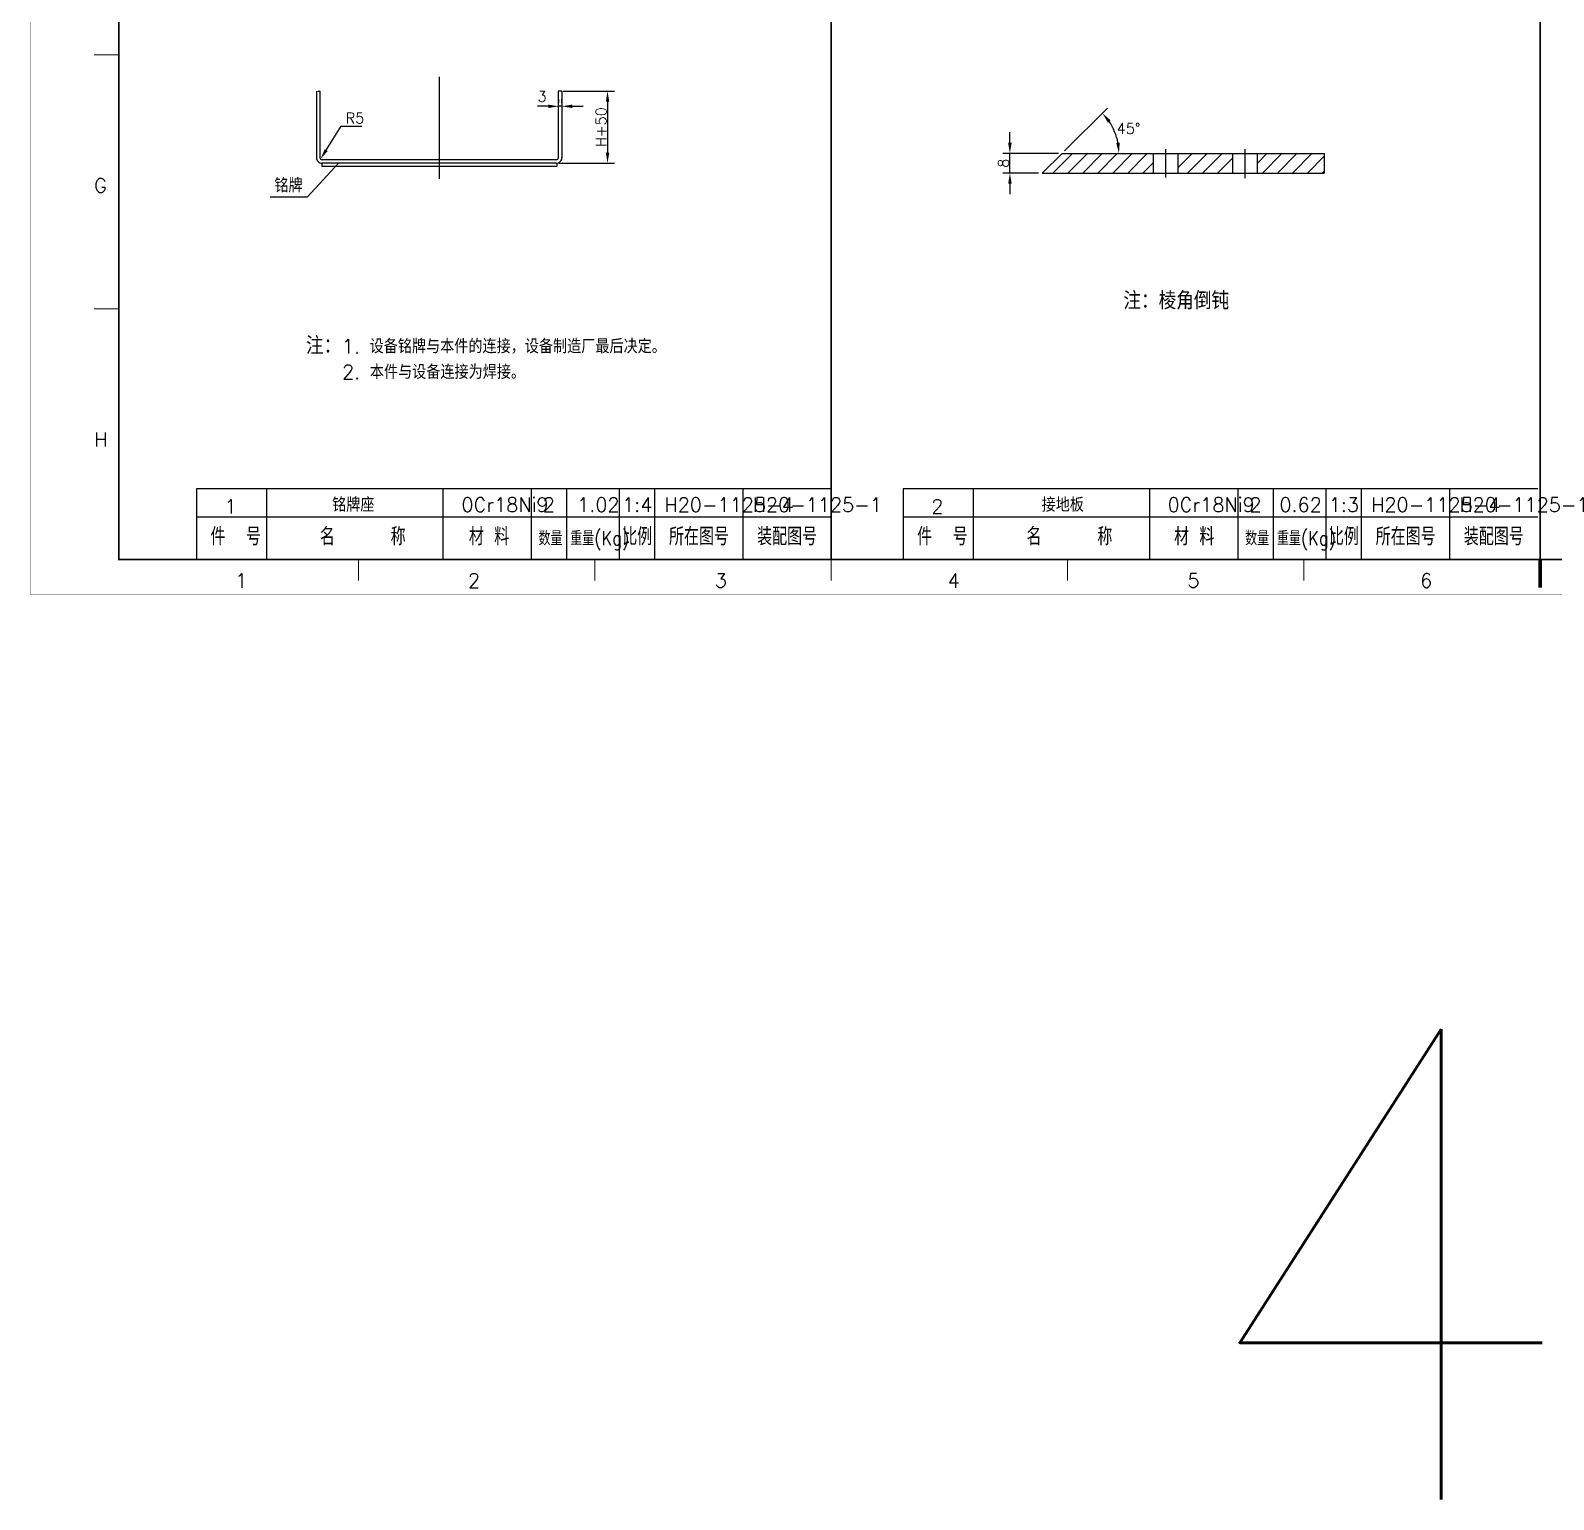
# Model space of a CAD drawing. Extents: x 49444 to 186655, y 41039 to 60167.
# Drawn here: x 108116 to 114594, y 44190 to 50437 of the extents above; entities that cross this region are included whole.
import ezdxf

# ---------------------------------------------------------------- set-up
doc = ezdxf.new("R2010")
doc.units = 0
doc.header["$LTSCALE"] = 60
doc.header["$MEASUREMENT"] = 0
doc.header["$PDMODE"] = 3
doc.header["$PDSIZE"] = 0.001
doc.layers.get('0').update_dxf_attribs({"linetype": 'CONTINUOUS'})
doc.layers.get('DEFPOINTS').update_dxf_attribs({"linetype": 'CONTINUOUS'})
doc.styles.get("Standard").update_dxf_attribs({"font": 'txt_l', "bigfont": 'hztxt_l'})
doc.dimstyles.get("Standard").update_dxf_attribs({"dimtxt": 0.18, "dimasz": 0.18, "dimexe": 0.18, "dimexo": 0.0625, "dimgap": 0.09, "dimtad": 0, "dimtih": 1, "dimtoh": 1, "dimdec": 4, "dimzin": 0, "dimdsep": 46, "dimtxsty": 'Standard', "dimcen": 0.09, "dimadec": 0, "dimazin": 0, "dimtfac": 1, "dimtdec": 4, "dimtofl": 0, "dimtmove": 0, "dimatfit": 3, "dimfxl": 0, "dimtolj": 1, "dimtzin": 0, "dimarcsym": 0})
doc.dimstyles.new('STANDARD$0', dxfattribs={"dimtxt": 3, "dimasz": 3, "dimexe": 2, "dimexo": 1, "dimgap": 0.5, "dimtad": 1, "dimdec": 0, "dimzin": 0, "dimdsep": 46, "dimtxsty": 'Standard', "dimcen": 1, "dimclrd": 256, "dimclre": 256, "dimclrt": 256, "dimadec": 0, "dimazin": 0, "dimtfac": 1.5, "dimtdec": 3, "dimtix": 1, "dimtmove": 0, "dimatfit": 2, "dimfxl": 0, "dimtolj": 1, "dimarcsym": 0})

# ---------------------------------------------------------------- blocks, each defined once
blk = doc.blocks.new('*D136')
at = {"lineweight": -2}
for p, q in [((112282.2, 49959.1), (112282.2, 50004.1)), ((112488.7, 49914.1), (112252.2, 49914.1)), ((112282.2, 49830.1), (112282.2, 49914.1)), ((112403.8, 49830.1), (112252.2, 49830.1)), ((112282.2, 49785.1), (112282.2, 49740.1))]:
    blk.add_line(p, q, dxfattribs=at)
for points in [[(112274.7, 49959.1), (112289.7, 49959.1), (112282.2, 49914.1)], [(112274.7, 49785.1), (112289.7, 49785.1), (112282.2, 49830.1)]]:
    blk.add_solid(points)
at = {"layer": 'DEFPOINTS', "color": 0}
for p in [(112282.2, 49914.1), (112503.7, 49914.1), (112418.8, 49830.1)]:
    blk.add_point(p, dxfattribs=at)
at = {"insert": (112254.8, 49872.1), "char_height": 45, "attachment_point": 5, "rotation": 90}
blk.add_mtext('\\A1;8', dxfattribs=at)
blk = doc.blocks.new('*X12')
at = {"color": 0}
for p, q in [((70.52, 155.37), (76.13, 160.98)), ((74.76, 155.37), (80.37, 160.98)), ((79.01, 155.37), (84.61, 160.98)), ((83.25, 155.37), (88.85, 160.98)), ((87.49, 155.37), (93.1, 160.98)), ((91.73, 155.37), (97.34, 160.98)), ((105.92, 156.83), (110.07, 160.98)), ((108.7, 155.37), (114.31, 160.98)), ((112.95, 155.37), (118.55, 160.98)), ((128.42, 158.12), (131.28, 160.98)), ((129.92, 155.37), (135.52, 160.98)), ((134.16, 155.37), (139.77, 160.98)), ((138.4, 155.37), (144.01, 160.98)), ((142.65, 155.37), (147.42, 160.15)), ((95.98, 155.37), (98.92, 158.32)), ((117.19, 155.37), (121.42, 159.61)), ((146.89, 155.37), (147.42, 155.91))]:
    blk.add_line(p, q, dxfattribs=at)
blk = doc.blocks.new('*D135')
at = {"color": 0, "lineweight": -2}
blk.add_line((112514.4, 49924.7), (112697.2, 50105.6), dxfattribs=at)
blk.add_arc((112503.7, 49914.1), 242.2, 10.66076, 34.03675, dxfattribs=at)
at = {"color": 0}
for points in [[(112698.7, 50044.9), (112710.3, 50054.5), (112675.9, 50084.5)], [(112749.2, 49959.6), (112734.3, 49958.2), (112745.9, 49914.1)]]:
    blk.add_solid(points, dxfattribs=at)
at = {"layer": 'DEFPOINTS', "color": 0}
for p in [(112713.9, 50034.5), (112503.7, 49914.1), (112503.7, 49914.1), (113618.8, 49914.1), (112418.8, 49830.1)]:
    blk.add_point(p, dxfattribs=at)
at = {"color": 0, "insert": (112786.5, 50019.5), "char_height": 45, "attachment_point": 5}
blk.add_mtext('\\A1;45°', dxfattribs=at)
blk = doc.blocks.new('*D134')
at = {"lineweight": -2}
for p, q in [((110363.3, 50129), (110363.3, 50144)), ((110376.5, 50129), (110376.5, 50144)), ((110318.3, 50114), (110273.3, 50114)), ((110376.5, 50114), (110363.3, 50114)), ((110421.5, 50114), (110466.5, 50114))]:
    blk.add_line(p, q, dxfattribs=at)
for points in [[(110318.3, 50121.5), (110318.3, 50106.5), (110363.3, 50114)], [(110421.5, 50121.5), (110421.5, 50106.5), (110376.5, 50114)]]:
    blk.add_solid(points)
at = {"layer": 'DEFPOINTS', "color": 0}
for p in [(110363.3, 50114), (110363.3, 50114), (110376.5, 50114)]:
    blk.add_point(p, dxfattribs=at)
at = {"insert": (110292.5, 50156.1), "char_height": 45, "attachment_point": 5}
blk.add_mtext('\\A1;3', dxfattribs=at)
blk = doc.blocks.new('*D132')
at = {"lineweight": -2}
for p, q in [((110382.4, 50178.5), (110600.8, 50178.5)), ((110570.8, 50133.5), (110570.8, 49917.1)), ((110364.9, 49872.1), (110600.8, 49872.1))]:
    blk.add_line(p, q, dxfattribs=at)
for points in [[(110563.3, 50133.5), (110578.3, 50133.5), (110570.8, 50178.5)], [(110563.3, 49917.1), (110578.3, 49917.1), (110570.8, 49872.1)]]:
    blk.add_solid(points)
at = {"layer": 'DEFPOINTS', "color": 0}
for p in [(110367.4, 50178.5), (110349.9, 49872.1), (110570.8, 49872.1)]:
    blk.add_point(p, dxfattribs=at)
at = {"insert": (110543.4, 50025.3), "char_height": 45, "attachment_point": 5, "rotation": 90}
blk.add_mtext('\\A1;H+50', dxfattribs=at)

msp = doc.modelspace()

# ---------------------------------------------------------------- linework, layer by layer
for p, q in [((109854.530833, 50238.874939), (109854.530833, 49805.431716)), ((109374.094393, 49927.841802), (109438.267074, 50028.968942)), ((109438.267074, 50028.968942), (109525.676787, 50028.968942)), ((112943.775715, 49931.98572), (112943.775715, 49810.765275)), ((113281.275715, 49931.98572), (113281.275715, 49808.010265)), ((109428.427416, 49873.87183), (109292.90862, 49727.374932)), ((109356.22002, 49872.061215), (109356.22002, 49859.199024)), ((109356.22002, 49859.199024), (110356.469103, 49859.199024)), ((110356.469103, 49859.199024), (110356.469103, 49872.822351)), ((109292.90862, 49727.374932), (109136.044759, 49727.374932))]:
    msp.add_line(p, q)
at = {"const_width": 1.5}
msp.add_lwpolyline([(108117.114376, 48037.459655), (120732.114376, 48037.459655), (120732.114376, 56947.459655), (108117.114376, 56947.459655), (108117.114376, 48037.459655, 1.9635677679)], format="xyb", dxfattribs=at)
for points, const_width in [([(108492.114376, 48187.459655), (120582.114376, 48187.459655), (120582.114376, 56797.459655), (108492.114376, 56797.459655), (108492.114376, 48187.459655)], 7.5), ([(111522.114381, 48187.459655), (111522.114381, 56797.459648)], 7.5), ([(114537.114372, 52492.459648), (114537.114372, 48187.459648)], 7.5), ([(108492.114376, 50332.459655), (108387.114376, 50332.459655)], 4.5), ([(108492.114376, 49252.459655), (108387.114376, 49252.459655)], 4.5), ([(109512.114376, 48097.459655), (109512.114376, 48187.459655)], 4.5), ([(110517.114376, 48097.459655), (110517.114376, 48187.459655)], 4.5), ([(111522.114376, 48097.459655), (111522.114376, 48187.459655)], 4.5), ([(112527.114376, 48097.459655), (112527.114376, 48187.459655)], 4.5), ([(113532.114376, 48097.459655), (113532.114376, 48187.459655)], 4.5), ([(114537.114376, 48067.459655), (114537.114376, 48187.459655)], 15)]:
    msp.add_lwpolyline(points, dxfattribs=dict(const_width=const_width))
for points in [[(109332.492968, 50178.361214), (109332.492968, 49896.061214)], [(109338.492968, 50178.361214), (109347.492968, 50178.361214)], [(109347.492968, 50178.361214), (109347.492968, 49896.061214)], [(110376.492968, 50178.361214), (110361.492968, 50178.361214)], [(110361.492968, 50178.361214), (110361.492968, 49894.896179)], [(110376.492968, 50178.361214), (110376.492968, 49894.896179)], [(110352.568703, 49887.061214), (109356.492968, 49887.061214)], [(112418.775709, 49830.050338), (112503.746599, 49914.128713)], [(112503.746599, 49914.128713), (113618.775709, 49914.128713)], [(112891.275709, 49914.128713), (112891.275709, 49830.050338)], [(112996.275709, 49914.128713), (112996.275709, 49830.050338)], [(113228.775709, 49914.128713), (113228.775709, 49830.050338)], [(113333.775709, 49914.128713), (113333.775709, 49830.050338)], [(113618.775709, 49914.128713), (113618.775709, 49830.050338)], [(110352.568703, 49872.061214), (109356.492968, 49872.061214)], [(112418.775709, 49830.050338), (113618.775709, 49830.050338)], [(111522.114374, 48487.459655), (108822.114374, 48487.459655)], [(114527.745905, 48487.459648), (111827.745905, 48487.459648)], [(111522.114374, 48367.459655), (108822.114374, 48367.459655)], [(114527.745905, 48367.459648), (111827.745905, 48367.459648)], [(111827.745899, 48187.459648), (114527.745899, 48187.459648)]]:
    msp.add_lwpolyline(points)
for points in [[(109332.492968, 49896.061229, 0.414214), (109356.492983, 49872.061214, 0.414214)], [(109347.492968, 49896.061214, 0.414214), (109356.492968, 49887.061214, 4.712389)], [(110352.568688, 49872.061214, 0.414214), (110376.568703, 49896.061229, 0.414214)], [(110352.568703, 49887.061214, 0.414214), (110361.568703, 49896.061214)]]:
    msp.add_lwpolyline(points, format="xyb")
at = {"color": 7}
for points in [[(108822.114374, 48487.459655), (108822.114374, 48187.459655)], [(109122.114374, 48187.459655), (109122.114374, 48487.459655)], [(109872.114374, 48187.459655), (109872.114374, 48487.459655)], [(110247.114374, 48187.459655), (110247.114374, 48487.459655)], [(110397.114374, 48187.459655), (110397.114374, 48487.459655)], [(110622.114374, 48187.459655), (110622.114374, 48487.459655)], [(110772.114374, 48187.459655), (110772.114374, 48487.459655)], [(111147.114374, 48187.459655), (111147.114374, 48487.459655)], [(111827.745905, 48487.459648), (111827.745905, 48187.459648)], [(112127.745905, 48187.459648), (112127.745905, 48487.459648)], [(112877.745905, 48187.459648), (112877.745905, 48487.459648)], [(113252.745905, 48187.459648), (113252.745905, 48487.459648)], [(113402.745905, 48187.459648), (113402.745905, 48487.459648)], [(113627.745905, 48187.459648), (113627.745905, 48487.459648)], [(113777.745905, 48187.459648), (113777.745905, 48487.459648)], [(114152.745905, 48187.459648), (114152.745905, 48487.459648)]]:
    msp.add_lwpolyline(points, dxfattribs=at)
msp.add_solid([(109380.426981, 49923.823304), (109367.761804, 49931.860299), (109349.983406, 49889.846271)])

# ---------------------------------------------------------------- block references
at = {"xscale": 15, "yscale": 15, "zscale": 15}
msp.add_blockref('*X12', (111407.445866, 47499.450952), dxfattribs=at)

# ---------------------------------------------------------------- texts
for s, height, p in [('R5', 45, (109457.038986, 50041.477458)), ('G', 60, (108387.114376, 49747.459655)), ('铭牌', 60, (109153.653206, 49748.009418)), ('注：棱角倒钝', 75, (112764.711887, 49250.41976)), ('注：', 75, (109287.947869, 49059.465634)), ('1. 设备铭牌与本件的连接，设备制造厂最后决定。', 60, (109440.74194, 49063.611956)), ('2. 本件与设备连接为焊接。', 60, (109441.714344, 48954.554856)), ('H', 60, (108387.114376, 48667.459655)), ('铭牌座', 60, (109399.466223, 48390.165553)), ('接地板', 60, (112416.947361, 48390.165547)), ('1', 60, (108942.114368, 48382.459662)), ('0Cr18Ni9', 60, (109949.672892, 48390.165553)), ('2', 60, (110295.358053, 48390.165553)), ('1.02', 60, (110441.950873, 48390.165553)), ('1:4', 60, (110632.858053, 48390.165553)), ('H20-1125-4', 60, (110812.858053, 48390.165553)), ('H20-1125-1', 60, (111187.858053, 48390.165553)), ('2', 60, (111947.745899, 48382.459655)), ('0Cr18Ni9', 60, (112952.933043, 48390.165547)), ('2', 60, (113300.989584, 48390.165547)), ('0.62', 60, (113428.489584, 48390.165547)), ('1:3', 60, (113638.489584, 48390.165547)), ('H20-1125-4', 60, (113818.489584, 48390.165547)), ('H20-1125-1', 60, (114193.489584, 48390.165547)), ('1', 60, (108987.114376, 48067.459655)), ('2', 60, (109977.114376, 48067.459655)), ('3', 60, (111027.114376, 48067.459655)), ('4', 60, (112017.114376, 48067.459655)), ('5', 60, (113037.114376, 48067.459655)), ('6', 60, (114027.114376, 48067.459655)), ('4', 2000, (113002.626077, 44190.467601))]:
    msp.add_text(s, height=height).set_placement(p)
at = {"width": 0.85}
for s, height, p in [('件  号', 75, (108882.114368, 48247.459662)), ('名     称', 75, (109347.114368, 48247.459662)), ('材 料', 75, (109981.201593, 48247.459662)), ('比例', 75, (110633.423619, 48247.459662)), ('所在图号', 75, (110832.114368, 48247.459662)), ('装配图号', 75, (111207.114368, 48247.459662)), ('件  号', 75, (111887.745899, 48247.459655)), ('名     称', 75, (112352.745899, 48247.459655)), ('材 料', 75, (112980.430014, 48247.459655)), ('比例', 75, (113639.05515, 48247.459655)), ('所在图号', 75, (113837.745899, 48247.459655)), ('装配图号', 75, (114212.745899, 48247.459655)), ('数量', 60, (110277.114368, 48247.459662)), ('重量(Kg)', 60, (110412.114368, 48247.459662)), ('数量', 60, (113282.745899, 48247.459655)), ('重量(Kg)', 60, (113417.745899, 48247.459655))]:
    msp.add_text(s, height=height, dxfattribs=at).set_placement(p)

# ---------------------------------------------------------------- dimensions: what is measured, and where the dimension line sits
dim = msp.add_linear_dim(base=(110363.29297, 50113.994198), p1=(110376.492971, 50113.994198), p2=(110363.29297, 50113.994198), text='3', dimstyle='STANDARD$0', override={"dimscale": 15, "dimgap": 0.1, "dimcen": 3, "dimtdec": 0, "dimtmove": 2, "dimatfit": 3})
dim.commit()
dim.dimension.update_dxf_attribs({"geometry": '*D134', "text_midpoint": (110292.544327, 50156.147075), "dimtype": 160})
for base, p1, p2, text, picture, middle in [((110570.795579, 49872.061215), (110367.361048, 50178.533953), (110349.909803, 49872.061215), 'H+50', '*D132', (110543.420579, 50025.297584)), ((112282.186918, 49914.128714), (112418.775715, 49830.050343), (112503.746601, 49914.128714), '8', '*D136', (112254.811918, 49872.089528))]:
    dim = msp.add_linear_dim(base=base, p1=p1, p2=p2, angle=90, text=text, dimstyle='STANDARD$0', override={"dimscale": 15, "dimgap": 0.1, "dimcen": 3, "dimtdec": 0, "dimtmove": 2, "dimatfit": 3})
    dim.commit()
    dim.dimension.update_dxf_attribs({"geometry": picture, "text_midpoint": middle})
dim = msp.add_angular_dim_2l(base=(112713.922737, 50034.489613), line1=((112503.746601, 49914.128714), (113618.775715, 49914.128714)), line2=((112418.775715, 49830.050343), (112503.746601, 49914.128714)), dimstyle='Standard', override={"dimscale": 15, "dimtxt": 3, "dimasz": 3, "dimexe": 2, "dimexo": 1, "dimgap": 0.1, "dimtad": 1, "dimdec": 0, "dimcen": 3, "dimtdec": 0, "dimtofl": 1, "dimtmove": 2})
dim.commit()
dim.dimension.update_dxf_attribs({"geometry": '*D135', "text_midpoint": (112786.484609, 50019.458154), "dimtype": 162})

doc.saveas('drawing.dxf')
